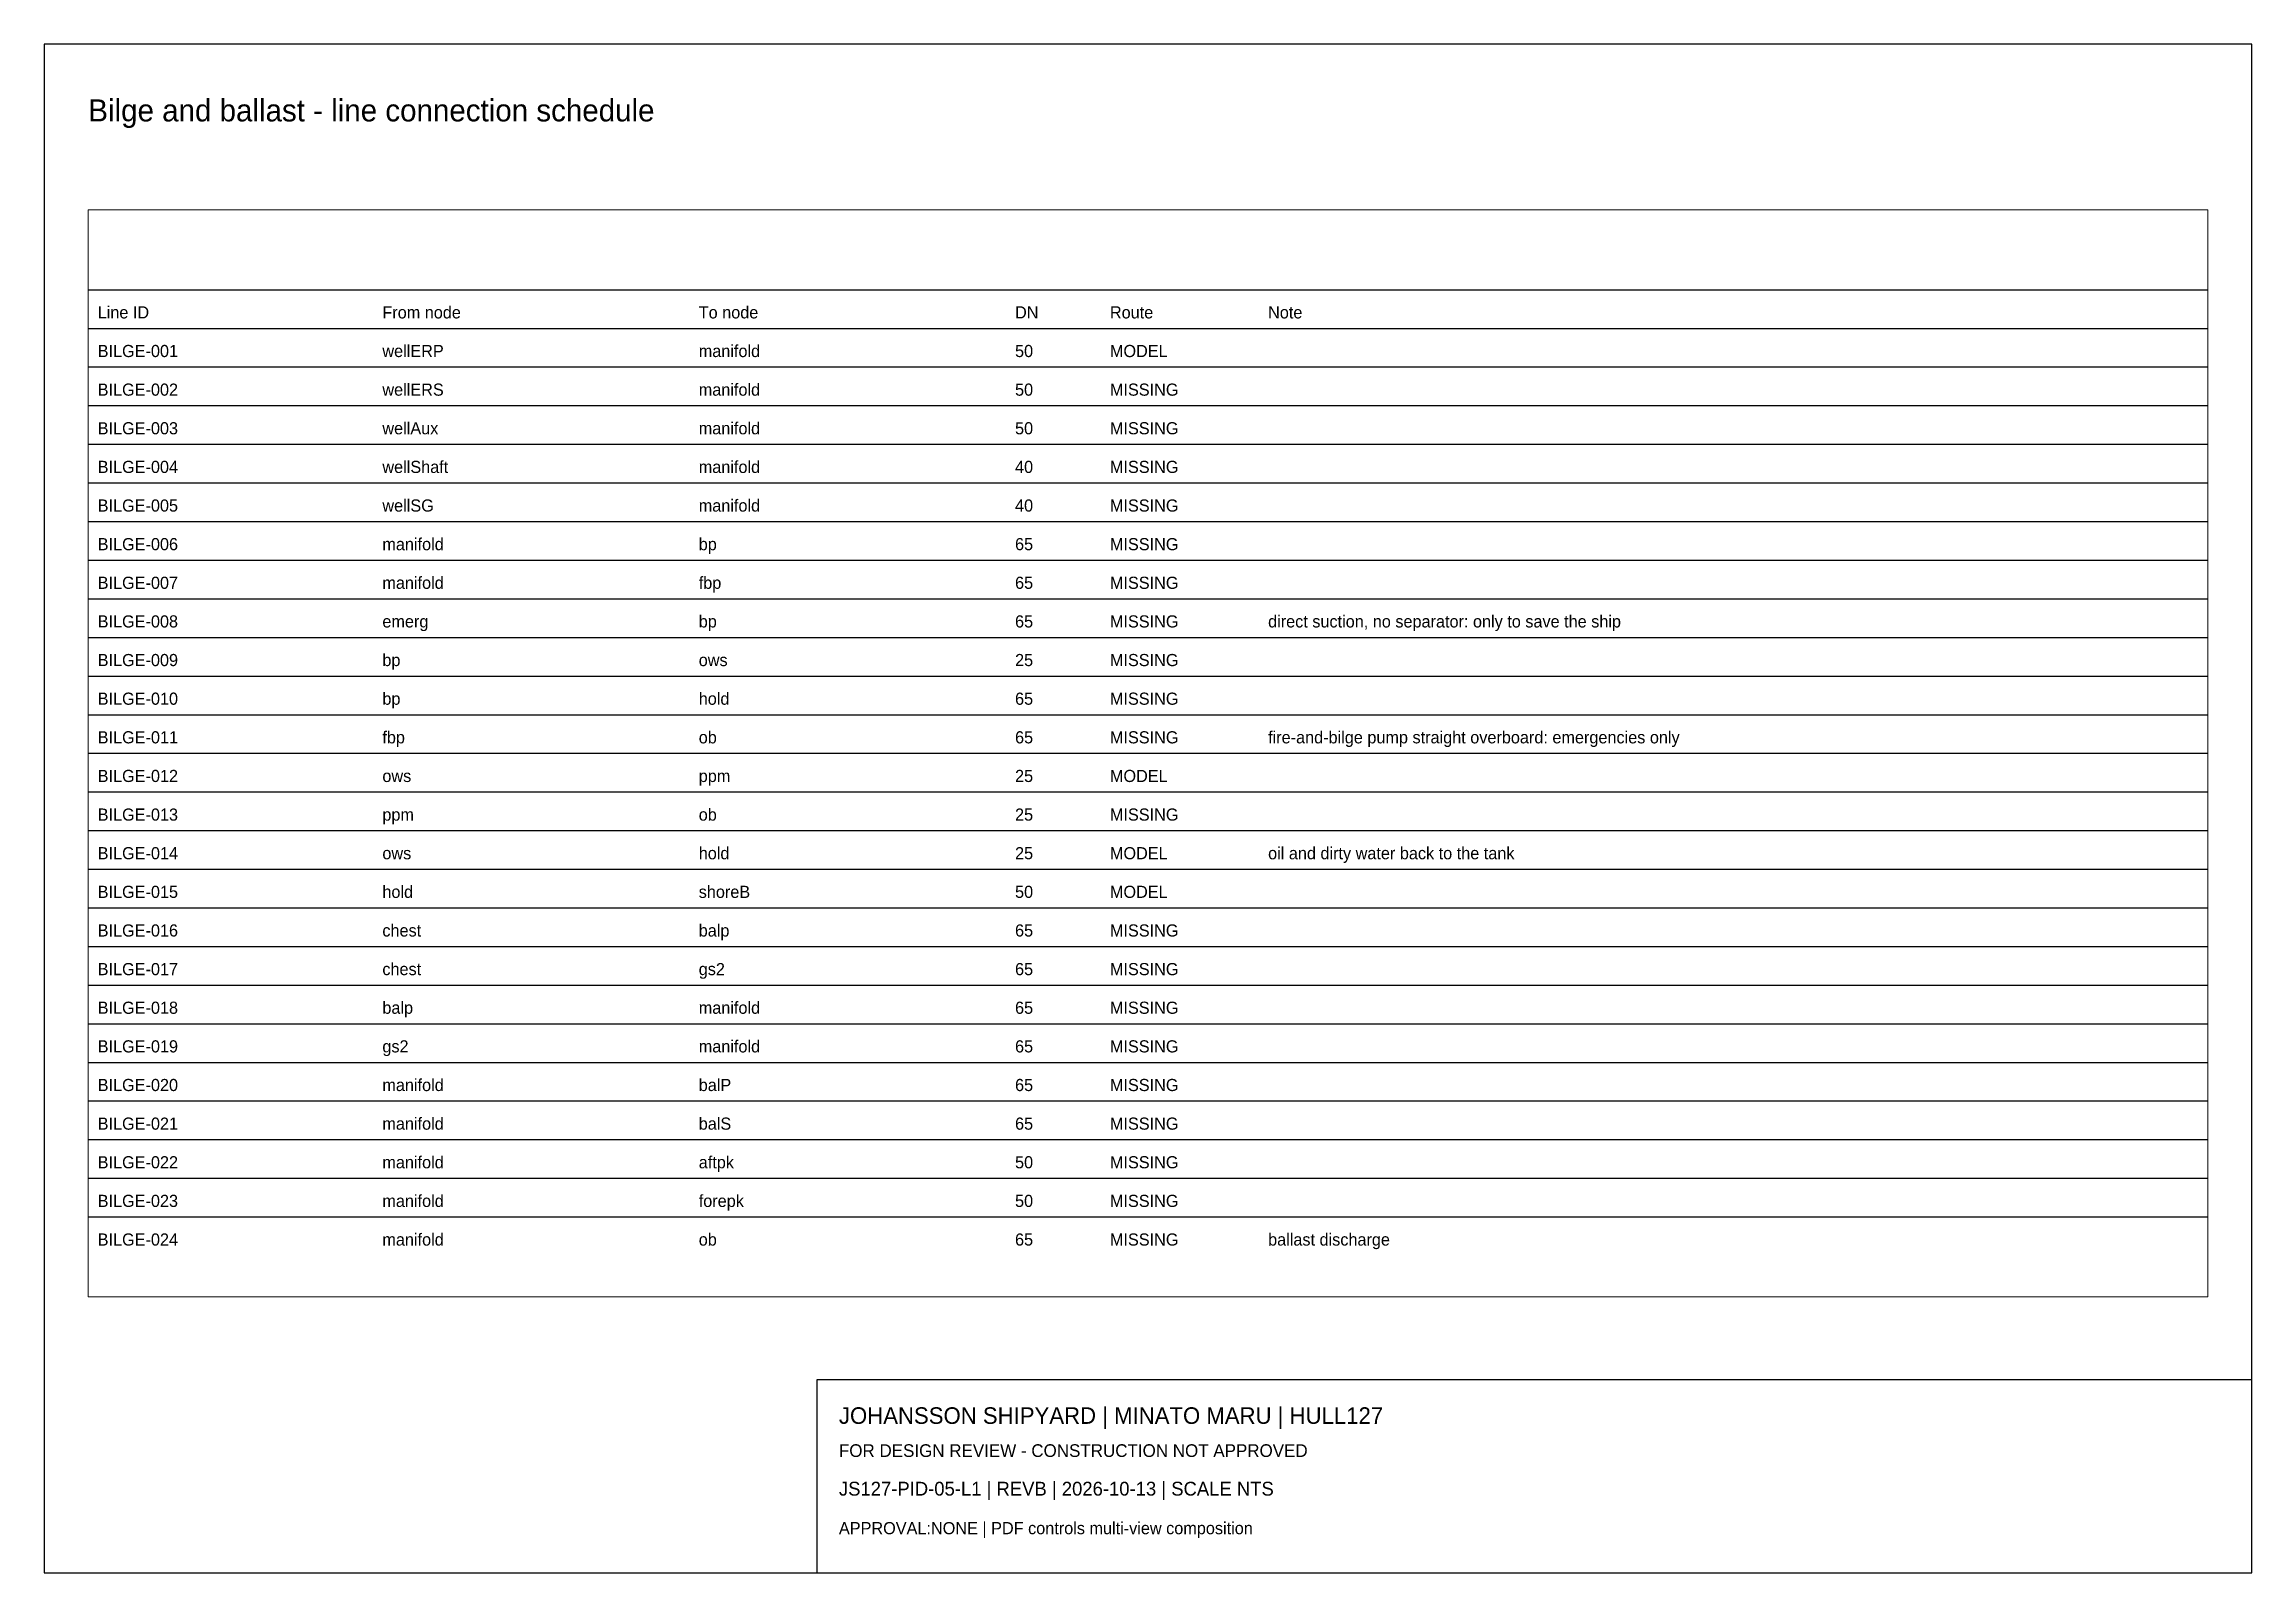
# Paper-space layout 'Layout1' of a CAD drawing. Header units: millimetres. Extents: x 10 to 410, y 10 to 287.
# The model-space entities are those that its viewports show. They can reach past a viewport. Long polylines and large blocks are cut down to what shows.
import ezdxf

# ---------------------------------------------------------------- set-up
doc = ezdxf.new("R2010")
doc.units = ezdxf.units.MM
doc.layers.add('ANNOTATION', color=7, linetype='Continuous')
doc.layers.add('GEOMETRY', color=7, linetype='Continuous')

msp = doc.modelspace()

# ---------------------------------------------------------------- linework, layer by layer
at = {"layer": 'GEOMETRY'}
for p, q in [((18, 249), (402, 249)), ((18, 242), (402, 242)), ((18, 235), (402, 235)), ((18, 228), (402, 228)), ((18, 221), (402, 221)), ((18, 214), (402, 214)), ((18, 207), (402, 207)), ((18, 200), (402, 200)), ((18, 193), (402, 193)), ((18, 186), (402, 186)), ((18, 179), (402, 179)), ((18, 172), (402, 172)), ((18, 165), (402, 165)), ((18, 158), (402, 158)), ((18, 151), (402, 151)), ((18, 144), (402, 144)), ((18, 137), (402, 137)), ((18, 130), (402, 130)), ((18, 123), (402, 123)), ((18, 116), (402, 116)), ((18, 109), (402, 109)), ((18, 102), (402, 102)), ((18, 95), (402, 95)), ((18, 88), (402, 88)), ((18, 81), (402, 81))]:
    msp.add_line(p, q, dxfattribs=at)

# ---------------------------------------------------------------- texts
at = {"layer": 'ANNOTATION'}
for s, p in [('Line ID', (19.7, 243.8)), ('From node', (71.28, 243.8)), ('To node', (128.6, 243.8)), ('DN', (185.91, 243.8)), ('Route', (203.1, 243.8)), ('Note', (231.76, 243.8)), ('BILGE-001', (19.7, 236.8)), ('wellERP', (71.28, 236.8)), ('manifold', (128.6, 236.8)), ('50', (185.91, 236.8)), ('MODEL', (203.1, 236.8)), ('BILGE-002', (19.7, 229.8)), ('wellERS', (71.28, 229.8)), ('manifold', (128.6, 229.8)), ('50', (185.91, 229.8)), ('MISSING', (203.1, 229.8)), ('BILGE-003', (19.7, 222.8)), ('wellAux', (71.28, 222.8)), ('manifold', (128.6, 222.8)), ('50', (185.91, 222.8)), ('MISSING', (203.1, 222.8)), ('BILGE-004', (19.7, 215.8)), ('wellShaft', (71.28, 215.8)), ('manifold', (128.6, 215.8)), ('40', (185.91, 215.8)), ('MISSING', (203.1, 215.8)), ('BILGE-005', (19.7, 208.8)), ('wellSG', (71.28, 208.8)), ('manifold', (128.6, 208.8)), ('40', (185.91, 208.8)), ('MISSING', (203.1, 208.8)), ('BILGE-006', (19.7, 201.8)), ('manifold', (71.28, 201.8)), ('bp', (128.6, 201.8)), ('65', (185.91, 201.8)), ('MISSING', (203.1, 201.8)), ('BILGE-007', (19.7, 194.8)), ('manifold', (71.28, 194.8)), ('fbp', (128.6, 194.8)), ('65', (185.91, 194.8)), ('MISSING', (203.1, 194.8)), ('BILGE-008', (19.7, 187.8)), ('emerg', (71.28, 187.8)), ('bp', (128.6, 187.8)), ('65', (185.91, 187.8)), ('MISSING', (203.1, 187.8)), ('direct suction, no separator: only to save the ship', (231.76, 187.8)), ('BILGE-009', (19.7, 180.8)), ('bp', (71.28, 180.8)), ('ows', (128.6, 180.8)), ('25', (185.91, 180.8)), ('MISSING', (203.1, 180.8)), ('BILGE-010', (19.7, 173.8)), ('bp', (71.28, 173.8)), ('hold', (128.6, 173.8)), ('65', (185.91, 173.8)), ('MISSING', (203.1, 173.8)), ('BILGE-011', (19.7, 166.8)), ('fbp', (71.28, 166.8)), ('ob', (128.6, 166.8)), ('65', (185.91, 166.8)), ('MISSING', (203.1, 166.8)), ('fire-and-bilge pump straight overboard: emergencies only', (231.76, 166.8)), ('BILGE-012', (19.7, 159.8)), ('ows', (71.28, 159.8)), ('ppm', (128.6, 159.8)), ('25', (185.91, 159.8)), ('MODEL', (203.1, 159.8)), ('BILGE-013', (19.7, 152.8)), ('ppm', (71.28, 152.8)), ('ob', (128.6, 152.8)), ('25', (185.91, 152.8)), ('MISSING', (203.1, 152.8)), ('BILGE-014', (19.7, 145.8)), ('hold', (128.6, 145.8)), ('25', (185.91, 145.8)), ('MODEL', (203.1, 145.8)), ('oil and dirty water back to the tank', (231.76, 145.8)), ('ows', (71.28, 145.8)), ('BILGE-015', (19.7, 138.8)), ('hold', (71.28, 138.8)), ('shoreB', (128.6, 138.8)), ('50', (185.91, 138.8)), ('MODEL', (203.1, 138.8)), ('BILGE-016', (19.7, 131.8)), ('chest', (71.28, 131.8)), ('balp', (128.6, 131.8)), ('65', (185.91, 131.8)), ('MISSING', (203.1, 131.8)), ('BILGE-017', (19.7, 124.8)), ('chest', (71.28, 124.8)), ('gs2', (128.6, 124.8)), ('65', (185.91, 124.8)), ('MISSING', (203.1, 124.8)), ('BILGE-018', (19.7, 117.8)), ('balp', (71.28, 117.8)), ('manifold', (128.6, 117.8)), ('65', (185.91, 117.8)), ('MISSING', (203.1, 117.8)), ('BILGE-019', (19.7, 110.8)), ('gs2', (71.28, 110.8)), ('manifold', (128.6, 110.8)), ('65', (185.91, 110.8)), ('MISSING', (203.1, 110.8)), ('BILGE-020', (19.7, 103.8)), ('manifold', (71.28, 103.8)), ('balP', (128.6, 103.8)), ('65', (185.91, 103.8)), ('MISSING', (203.1, 103.8)), ('BILGE-021', (19.7, 96.8)), ('manifold', (71.28, 96.8)), ('balS', (128.6, 96.8)), ('65', (185.91, 96.8)), ('MISSING', (203.1, 96.8)), ('BILGE-022', (19.7, 89.8)), ('manifold', (71.28, 89.8)), ('aftpk', (128.6, 89.8)), ('50', (185.91, 89.8)), ('MISSING', (203.1, 89.8)), ('BILGE-023', (19.7, 82.8)), ('manifold', (71.28, 82.8)), ('forepk', (128.6, 82.8)), ('50', (185.91, 82.8)), ('MISSING', (203.1, 82.8)), ('BILGE-024', (19.7, 75.8)), ('manifold', (71.28, 75.8)), ('ob', (128.6, 75.8)), ('65', (185.91, 75.8)), ('MISSING', (203.1, 75.8)), ('ballast discharge', (231.76, 75.8))]:
    msp.add_text(s, height=2.2, dxfattribs=at).set_placement(p)

psp = doc.layouts.get("Layout1")

# ---------------------------------------------------------------- linework, layer by layer
for points in [[(10, 10), (410, 10), (410, 287), (10, 287)], [(150, 10), (410, 10), (410, 45), (150, 45)]]:
    psp.add_lwpolyline(points, close=True)

# ---------------------------------------------------------------- texts
for s, height, p in [('Bilge and ballast - line connection schedule', 4, (18, 273)), ('JOHANSSON SHIPYARD | MINATO MARU | HULL127', 3, (154, 37)), ('FOR DESIGN REVIEW - CONSTRUCTION NOT APPROVED', 2.3, (154, 31)), ('JS127-PID-05-L1 | REVB | 2026-10-13 | SCALE NTS', 2.5, (154, 24)), ('APPROVAL:NONE | PDF controls multi-view composition', 2.2, (154, 17))]:
    psp.add_text(s, height=height).set_placement(p)

# ---------------------------------------------------------------- viewports
at = {"layer": 'VIEWPORTS'}
psp.add_viewport(center=(210, 158.5), size=(384, 197), view_center_point=(210, 165), view_height=197, dxfattribs=at)

doc.saveas('drawing.dxf')
